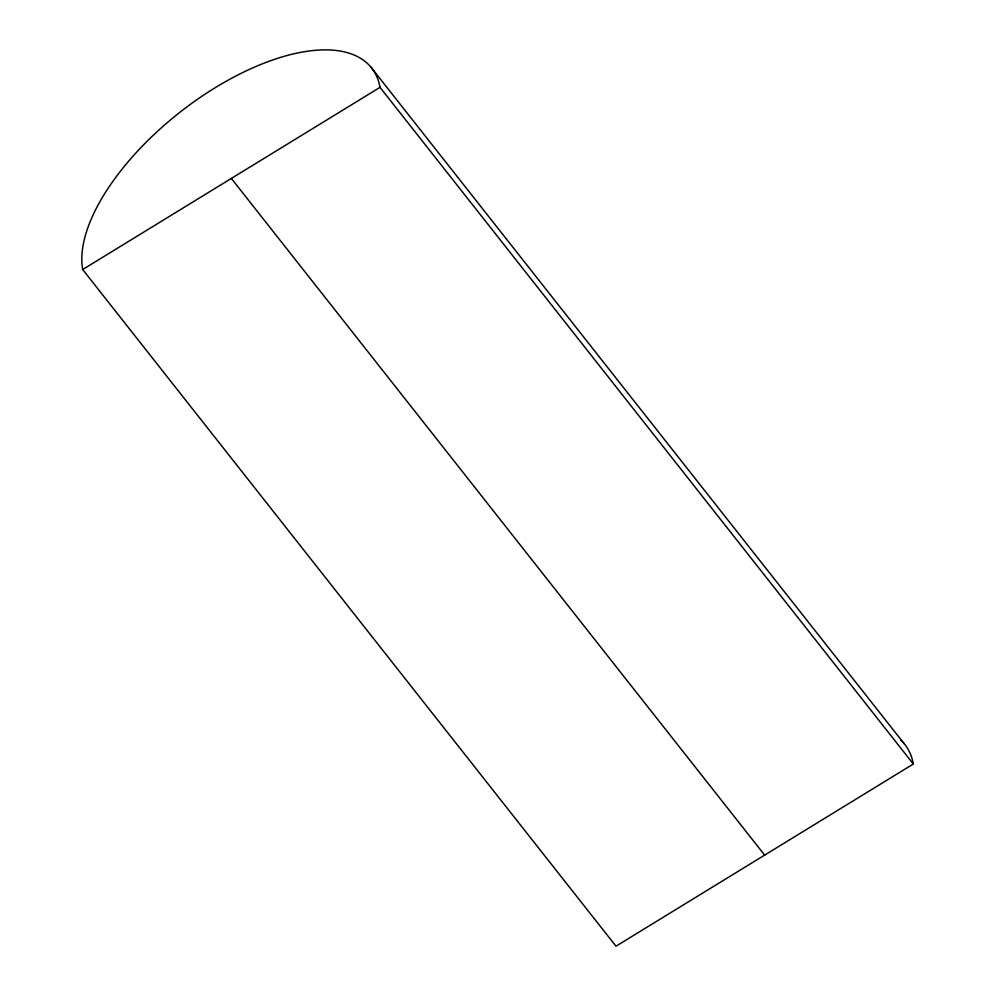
<?xml version="1.0" encoding="UTF-8"?>
<svg xmlns="http://www.w3.org/2000/svg" width="996" height="996" viewBox="0 0 996 996"><rect width="100%" height="100%" fill="white"/><g stroke="black" fill="none" stroke-linecap="round" stroke-linejoin="round"><path stroke-width="1.49" d="M82.68 269.53L380.011 87.349L913.32 764.019L615.989 946.2L82.68 269.53A178.558 83.788 -38.2 0 1 215.335 87.611A178.558 83.788 -38.2 0 1 380.011 87.349M370.798 66.944L904.107 743.614M231.346 178.433L764.654 855.116M901.106 740.426A178.558 83.788 -38.2 0 1 913.32 764.019"/></g></svg>
